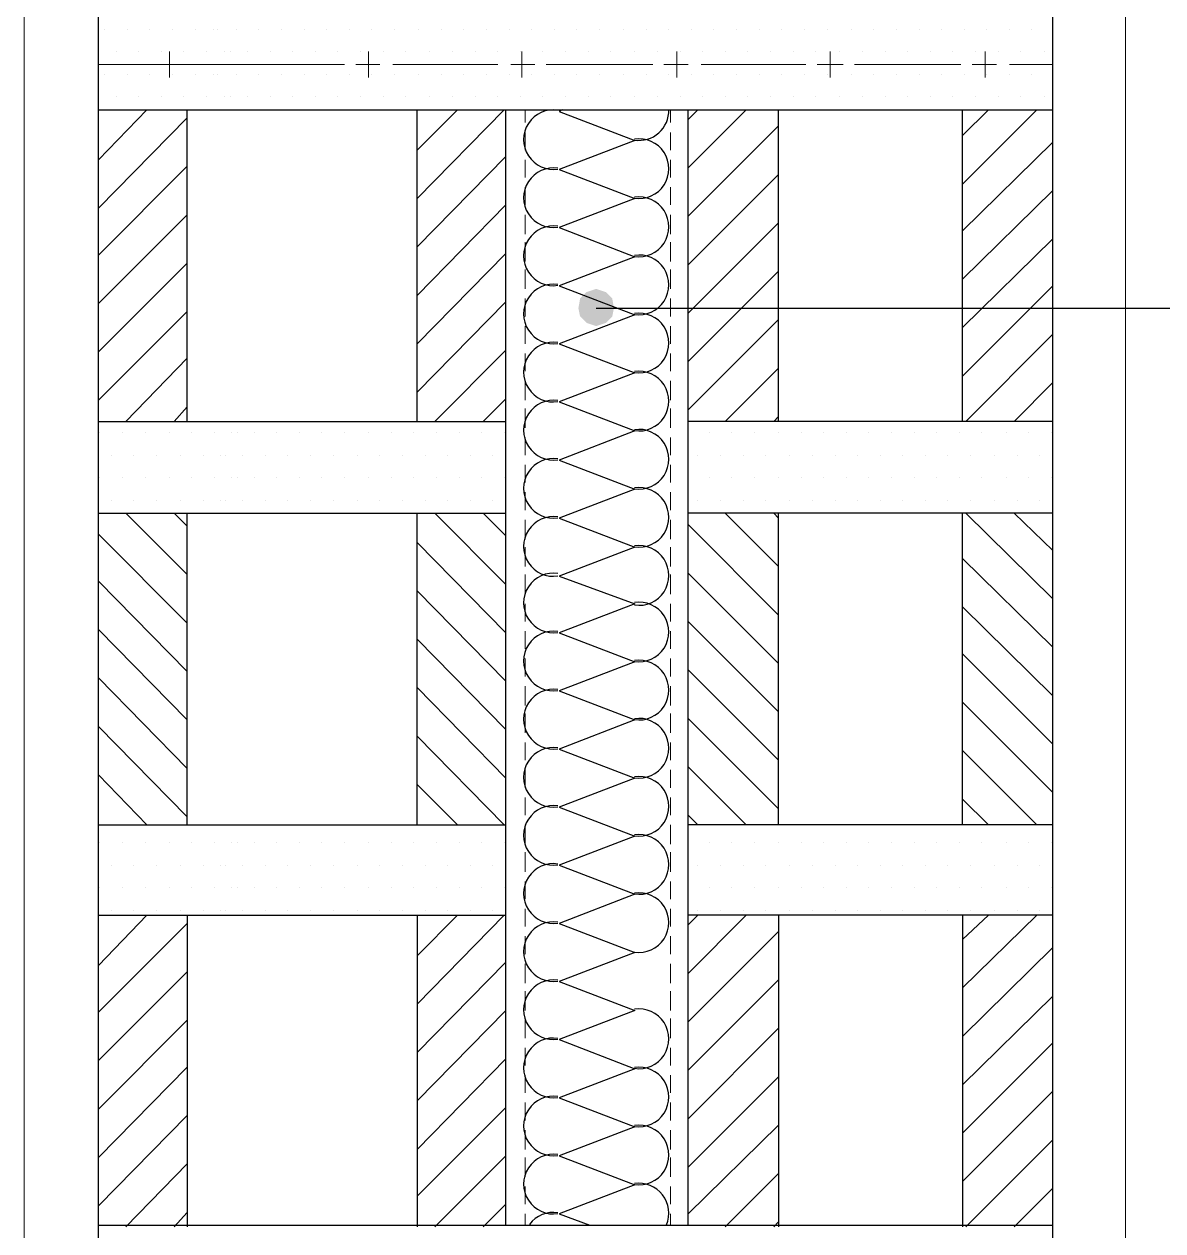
# Model space of a CAD drawing. Header units: inches. Extents: x -351 to 2582, y -266 to 144.
# Drawn here: x 280.887 to 282.103, y -58.189 to -56.901 of the extents above; entities that cross this region are included whole.
import ezdxf

# ---------------------------------------------------------------- set-up
doc = ezdxf.new("R2010")
doc.units = ezdxf.units.IN
doc.header["$MEASUREMENT"] = 0
doc.layers.add('PDF2_Geometry', color=7, linetype='Continuous')
doc.layers.add('WALL', color=7, linetype='Continuous')

# ---------------------------------------------------------------- blocks, each defined once
blk = doc.blocks.new('A$C5888202B')
at = {"layer": 'PDF2_Geometry', "lineweight": 18}
for p, q in [((-0.5752, -3.8923), (-0.5752, 0.0423)), ((0.6866, -3.848), (0.6866, -0.0021)), ((-0.4088, -1.9398), (-0.4088, -1.9102)), ((-0.1805, -1.9398), (-0.1805, -1.9102)), ((-0.0049, -1.9398), (-0.0049, -1.9102)), ((0.1726, -1.9398), (0.1726, -1.9102)), ((0.3483, -1.9398), (0.3483, -1.9102)), ((0.5258, -1.9398), (0.5258, -1.9102)), ((-0.4365, -1.925), (-0.4901, -1.925)), ((-0.4901, -1.925), (-0.2083, -1.925)), ((-0.4236, -1.925), (-0.394, -1.925)), ((-0.1953, -1.925), (-0.1676, -1.925)), ((-0.1528, -1.925), (-0.0326, -1.925)), ((-0.0178, -1.925), (0.0099, -1.925)), ((0.0228, -1.925), (0.1449, -1.925)), ((0.1578, -1.925), (0.1856, -1.925)), ((0.2003, -1.925), (0.3205, -1.925)), ((0.3335, -1.925), (0.3631, -1.925)), ((0.376, -1.925), (0.498, -1.925)), ((0.511, -1.925), (0.5387, -1.925)), ((0.5535, -1.925), (0.6034, -1.925))]:
    blk.add_line(p, q, dxfattribs=at)
at = {"layer": 'PDF2_Geometry', "lineweight": 25}
for p, q in [((-0.4901, -3.8923), (-0.4901, 0.0423)), ((0.6034, -3.848), (0.6034, -0.0021)), ((-0.4827, -1.8844), (-0.4827, -1.8844)), ((-0.4569, -1.8844), (-0.4569, -1.8844)), ((-0.431, -1.8844), (-0.431, -1.8844)), ((-0.4051, -1.8844), (-0.4051, -1.8844)), ((-0.3792, -1.8844), (-0.3792, -1.8844)), ((-0.358, -1.8844), (-0.358, -1.8844)), ((-0.3533, -1.8844), (-0.3533, -1.8844)), ((-0.3322, -1.8844), (-0.3322, -1.8844)), ((-0.3063, -1.8844), (-0.3063, -1.8844)), ((-0.2804, -1.8844), (-0.2804, -1.8844)), ((-0.2545, -1.8844), (-0.2545, -1.8844)), ((-0.2286, -1.8844), (-0.2286, -1.8844)), ((-0.2027, -1.8844), (-0.2027, -1.8844)), ((-0.1768, -1.8844), (-0.1768, -1.8844)), ((-0.151, -1.8844), (-0.151, -1.8844)), ((-0.1232, -1.8844), (-0.1232, -1.8844)), ((-0.0973, -1.8844), (-0.0973, -1.8844)), ((-0.0715, -1.8844), (-0.0715, -1.8844)), ((-0.0456, -1.8844), (-0.0456, -1.8844)), ((-0.0197, -1.8844), (-0.0197, -1.8844)), ((0.0062, -1.8844), (0.0062, -1.8844)), ((0.0321, -1.8844), (0.0321, -1.8844)), ((0.058, -1.8844), (0.058, -1.8844)), ((0.0839, -1.8844), (0.0839, -1.8844)), ((0.1116, -1.8844), (0.1116, -1.8844)), ((0.1375, -1.8844), (0.1375, -1.8844)), ((0.1634, -1.8844), (0.1634, -1.8844)), ((0.1892, -1.8844), (0.1892, -1.8844)), ((0.2151, -1.8844), (0.2151, -1.8844)), ((0.241, -1.8844), (0.241, -1.8844)), ((0.2669, -1.8844), (0.2669, -1.8844)), ((0.2928, -1.8844), (0.2928, -1.8844)), ((0.3187, -1.8844), (0.3187, -1.8844)), ((0.3446, -1.8844), (0.3446, -1.8844)), ((0.3723, -1.8844), (0.3723, -1.8844)), ((0.3982, -1.8844), (0.3982, -1.8844)), ((0.4241, -1.8844), (0.4241, -1.8844)), ((0.45, -1.8844), (0.45, -1.8844)), ((0.4758, -1.8844), (0.4758, -1.8844)), ((0.5017, -1.8844), (0.5017, -1.8844)), ((0.5276, -1.8844), (0.5276, -1.8844)), ((0.5535, -1.8844), (0.5535, -1.8844)), ((0.5794, -1.8844), (0.5794, -1.8844)), ((-0.4698, -1.9102), (-0.4698, -1.9102)), ((-0.4439, -1.9102), (-0.4439, -1.9102)), ((-0.418, -1.9102), (-0.418, -1.9102)), ((-0.3921, -1.9102), (-0.3921, -1.9102)), ((-0.3663, -1.9102), (-0.3663, -1.9102)), ((-0.3451, -1.9102), (-0.3451, -1.9102)), ((-0.3385, -1.9102), (-0.3385, -1.9102)), ((-0.3192, -1.9102), (-0.3192, -1.9102)), ((-0.2933, -1.9102), (-0.2933, -1.9102)), ((-0.2674, -1.9102), (-0.2674, -1.9102)), ((-0.2416, -1.9102), (-0.2416, -1.9102)), ((-0.2157, -1.9102), (-0.2157, -1.9102)), ((-0.1898, -1.9102), (-0.1898, -1.9102)), ((-0.1639, -1.9102), (-0.1639, -1.9102)), ((-0.138, -1.9102), (-0.138, -1.9102)), ((-0.1103, -1.9102), (-0.1103, -1.9102)), ((-0.0844, -1.9102), (-0.0844, -1.9102)), ((-0.0585, -1.9102), (-0.0585, -1.9102)), ((-0.0326, -1.9102), (-0.0326, -1.9102)), ((-0.0067, -1.9102), (-0.0067, -1.9102)), ((0.0191, -1.9102), (0.0191, -1.9102)), ((0.045, -1.9102), (0.045, -1.9102)), ((0.0709, -1.9102), (0.0709, -1.9102)), ((0.0968, -1.9102), (0.0968, -1.9102)), ((0.1245, -1.9102), (0.1245, -1.9102)), ((0.1504, -1.9102), (0.1504, -1.9102)), ((0.1763, -1.9102), (0.1763, -1.9102)), ((0.2022, -1.9102), (0.2022, -1.9102)), ((0.2281, -1.9102), (0.2281, -1.9102)), ((0.254, -1.9102), (0.254, -1.9102)), ((0.2798, -1.9102), (0.2798, -1.9102)), ((0.3057, -1.9102), (0.3057, -1.9102)), ((0.3316, -1.9102), (0.3316, -1.9102)), ((0.3594, -1.9102), (0.3594, -1.9102)), ((0.3852, -1.9102), (0.3852, -1.9102)), ((0.4111, -1.9102), (0.4111, -1.9102)), ((0.437, -1.9102), (0.437, -1.9102)), ((0.4629, -1.9102), (0.4629, -1.9102)), ((0.4888, -1.9102), (0.4888, -1.9102)), ((0.5147, -1.9102), (0.5147, -1.9102)), ((0.5406, -1.9102), (0.5406, -1.9102)), ((0.5664, -1.9102), (0.5664, -1.9102)), ((0.5942, -1.9102), (0.5942, -1.9102)), ((-0.4827, -1.9361), (-0.4827, -1.9361)), ((-0.4569, -1.9361), (-0.4569, -1.9361)), ((-0.431, -1.9361), (-0.431, -1.9361)), ((-0.4051, -1.9361), (-0.4051, -1.9361)), ((-0.3792, -1.9361), (-0.3792, -1.9361)), ((-0.358, -1.9361), (-0.358, -1.9361)), ((-0.3533, -1.9361), (-0.3533, -1.9361)), ((-0.3322, -1.9361), (-0.3322, -1.9361)), ((-0.3063, -1.9361), (-0.3063, -1.9361)), ((-0.2804, -1.9361), (-0.2804, -1.9361)), ((-0.2545, -1.9361), (-0.2545, -1.9361)), ((-0.2286, -1.9361), (-0.2286, -1.9361)), ((-0.2027, -1.9361), (-0.2027, -1.9361)), ((-0.1768, -1.9361), (-0.1768, -1.9361)), ((-0.151, -1.9361), (-0.151, -1.9361)), ((-0.1232, -1.9361), (-0.1232, -1.9361)), ((-0.0973, -1.9361), (-0.0973, -1.9361)), ((-0.0715, -1.9361), (-0.0715, -1.9361)), ((-0.0456, -1.9361), (-0.0456, -1.9361)), ((-0.0197, -1.9361), (-0.0197, -1.9361)), ((0.0062, -1.9361), (0.0062, -1.9361)), ((0.0321, -1.9361), (0.0321, -1.9361)), ((0.058, -1.9361), (0.058, -1.9361)), ((0.0839, -1.9361), (0.0839, -1.9361)), ((0.1116, -1.9361), (0.1116, -1.9361)), ((0.1375, -1.9361), (0.1375, -1.9361)), ((0.1634, -1.9361), (0.1634, -1.9361)), ((0.1892, -1.9361), (0.1892, -1.9361)), ((0.2151, -1.9361), (0.2151, -1.9361)), ((0.241, -1.9361), (0.241, -1.9361)), ((0.2669, -1.9361), (0.2669, -1.9361)), ((0.2928, -1.9361), (0.2928, -1.9361)), ((0.3187, -1.9361), (0.3187, -1.9361)), ((0.3446, -1.9361), (0.3446, -1.9361)), ((0.3723, -1.9361), (0.3723, -1.9361)), ((0.3982, -1.9361), (0.3982, -1.9361)), ((0.4241, -1.9361), (0.4241, -1.9361)), ((0.45, -1.9361), (0.45, -1.9361)), ((0.4758, -1.9361), (0.4758, -1.9361)), ((0.5017, -1.9361), (0.5017, -1.9361)), ((0.5276, -1.9361), (0.5276, -1.9361)), ((0.5535, -1.9361), (0.5535, -1.9361)), ((0.5794, -1.9361), (0.5794, -1.9361)), ((-0.4698, -1.962), (-0.4698, -1.962)), ((-0.4439, -1.962), (-0.4439, -1.962)), ((-0.418, -1.962), (-0.418, -1.962)), ((-0.3921, -1.962), (-0.3921, -1.962)), ((-0.3663, -1.962), (-0.3663, -1.962)), ((-0.3451, -1.962), (-0.3451, -1.962)), ((-0.3385, -1.962), (-0.3385, -1.962)), ((-0.3192, -1.962), (-0.3192, -1.962)), ((-0.2933, -1.962), (-0.2933, -1.962)), ((-0.2674, -1.962), (-0.2674, -1.962)), ((-0.2416, -1.962), (-0.2416, -1.962)), ((-0.2157, -1.962), (-0.2157, -1.962)), ((-0.1898, -1.962), (-0.1898, -1.962)), ((-0.1639, -1.962), (-0.1639, -1.962)), ((-0.138, -1.962), (-0.138, -1.962)), ((-0.1103, -1.962), (-0.1103, -1.962)), ((-0.0844, -1.962), (-0.0844, -1.962)), ((-0.0585, -1.962), (-0.0585, -1.962)), ((-0.0326, -1.962), (-0.0326, -1.962)), ((-0.0067, -1.962), (-0.0067, -1.962)), ((0.0191, -1.962), (0.0191, -1.962)), ((0.045, -1.962), (0.045, -1.962)), ((0.0709, -1.962), (0.0709, -1.962)), ((0.0968, -1.962), (0.0968, -1.962)), ((0.1245, -1.962), (0.1245, -1.962)), ((0.1504, -1.962), (0.1504, -1.962)), ((0.1763, -1.962), (0.1763, -1.962)), ((0.2022, -1.962), (0.2022, -1.962)), ((0.2281, -1.962), (0.2281, -1.962)), ((0.254, -1.962), (0.254, -1.962)), ((0.2798, -1.962), (0.2798, -1.962)), ((0.3057, -1.962), (0.3057, -1.962)), ((0.3316, -1.962), (0.3316, -1.962)), ((0.3594, -1.962), (0.3594, -1.962)), ((0.3852, -1.962), (0.3852, -1.962)), ((0.4111, -1.962), (0.4111, -1.962)), ((0.437, -1.962), (0.437, -1.962)), ((0.4629, -1.962), (0.4629, -1.962)), ((0.4888, -1.962), (0.4888, -1.962)), ((0.5147, -1.962), (0.5147, -1.962)), ((0.5406, -1.962), (0.5406, -1.962)), ((0.5664, -1.962), (0.5664, -1.962)), ((0.5942, -1.962), (0.5942, -1.962)), ((-0.4901, -1.9768), (0.6034, -1.9768)), ((-0.3884, -2.3337), (-0.3884, -1.9768)), ((-0.1251, -2.3337), (-0.1251, -1.9768)), ((-0.0234, -3.2544), (-0.0234, -1.9768)), ((0.0413, -1.9768), (0.0376, -1.9787)), ((0.0376, -1.9787), (0.1245, -2.0119)), ((0.1856, -3.2544), (0.1856, -1.9768)), ((0.2891, -2.3337), (0.2891, -1.9768)), ((0.4999, -2.3337), (0.4999, -1.9768)), ((0.1245, -2.0119), (0.0376, -2.0452)), ((0.0376, -2.0452), (0.1245, -2.0785)), ((0.1245, -2.0785), (0.0376, -2.1118)), ((0.0376, -2.1118), (0.1245, -2.1451)), ((0.1245, -2.1451), (0.0376, -2.1783)), ((0.0376, -2.1783), (0.1245, -2.2116)), ((0.1245, -2.2116), (0.0376, -2.2449)), ((0.0376, -2.2449), (0.1245, -2.2782)), ((0.1245, -2.2782), (0.0376, -2.3115)), ((0.0376, -2.3115), (0.1245, -2.3447)), ((-0.4901, -2.3337), (-0.0234, -2.3337)), ((0.6034, -2.3337), (0.1856, -2.3337)), ((0.1245, -2.3447), (0.0376, -2.378)), ((0.0376, -2.378), (0.1245, -2.4113)), ((0.1245, -2.4113), (0.0376, -2.4446)), ((-0.4901, -2.439), (-0.0234, -2.439)), ((-0.3884, -2.7959), (-0.3884, -2.439)), ((-0.1251, -2.7959), (-0.1251, -2.439)), ((0.0376, -2.4446), (0.1245, -2.4779)), ((0.6034, -2.439), (0.1856, -2.439)), ((0.2891, -2.7959), (0.2891, -2.439)), ((0.4999, -2.7959), (0.4999, -2.439)), ((0.1245, -2.4779), (0.0376, -2.5112)), ((0.0376, -2.5112), (0.1245, -2.5426)), ((0.1245, -2.5426), (0.0376, -2.5759)), ((0.0376, -2.5759), (0.1245, -2.6092)), ((0.1245, -2.6092), (0.0376, -2.6424)), ((0.0376, -2.6424), (0.1245, -2.6757)), ((0.1245, -2.6757), (0.0376, -2.709)), ((0.0376, -2.709), (0.1245, -2.7423)), ((0.1245, -2.7423), (0.0376, -2.7756)), ((0.0376, -2.7756), (0.1245, -2.8088)), ((-0.4901, -2.7959), (-0.0234, -2.7959)), ((0.6034, -2.7959), (0.1856, -2.7959)), ((0.1245, -2.8088), (0.0376, -2.8421)), ((0.0376, -2.8421), (0.1245, -2.8754)), ((0.1245, -2.8754), (0.0376, -2.9087)), ((-0.4901, -2.8994), (-0.0234, -2.8994)), ((-0.3884, -2.8994), (-0.3884, -3.2563)), ((-0.1251, -2.8994), (-0.1251, -3.2563)), ((0.6034, -2.8994), (0.1856, -2.8994)), ((0.2891, -2.8994), (0.2891, -3.2563)), ((0.4999, -2.8994), (0.4999, -3.2563)), ((0.0376, -2.9087), (0.1245, -2.942)), ((0.1245, -2.942), (0.0376, -2.9753)), ((0.0376, -2.9753), (0.1245, -3.0085)), ((0.1245, -3.0085), (0.0376, -3.0418)), ((0.0376, -3.0418), (0.1245, -3.0751)), ((0.1245, -3.0751), (0.0376, -3.1084)), ((0.0376, -3.1084), (0.1245, -3.1417)), ((0.1245, -3.1417), (0.0376, -3.1749)), ((0.0376, -3.1749), (0.1245, -3.2082)), ((0.1245, -3.2082), (0.0376, -3.2415)), ((0.0376, -3.2415), (0.0728, -3.2544)), ((-0.4901, -3.2544), (0.6034, -3.2544))]:
    blk.add_line(p, q, dxfattribs=at)
at = {"layer": 'PDF2_Geometry', "color": 8, "lineweight": 18, "true_color": 0x7f7f7f}
for p, q in [((-0.4901, -2.0341), (-0.4347, -1.9768)), ((-0.4901, -1.9787), (-0.4901, -1.9768)), ((-0.4901, -2.0896), (-0.3884, -1.986)), ((-0.1251, -2.0785), (-0.0252, -1.9768)), ((-0.1251, -2.023), (-0.0789, -1.9768)), ((0.1856, -2.0434), (0.2521, -1.9768)), ((0.1856, -1.9879), (0.1966, -1.9768)), ((0.4999, -2.0619), (0.5849, -1.9768)), ((0.4999, -2.0064), (0.5295, -1.9768)), ((0.1856, -2.0988), (0.2891, -1.9953)), ((0.4999, -2.1155), (0.6034, -2.0138)), ((-0.1251, -2.134), (-0.0234, -2.0304)), ((-0.4901, -2.1432), (-0.3884, -2.0415)), ((0.1856, -2.1543), (0.2891, -2.0508)), ((0.4999, -2.1709), (0.6034, -2.0693)), ((-0.1251, -2.1894), (-0.0234, -2.0859)), ((-0.4901, -2.1987), (-0.3884, -2.097)), ((0.1856, -2.2098), (0.2891, -2.1062)), ((0.4999, -2.2264), (0.6034, -2.1247)), ((-0.1251, -2.2449), (-0.0234, -2.1414)), ((-0.4901, -2.2541), (-0.3884, -2.1525)), ((0.1856, -2.2652), (0.2891, -2.1617)), ((0.4999, -2.2819), (0.6034, -2.1783)), ((-0.1251, -2.3004), (-0.0234, -2.1968)), ((-0.4901, -2.3096), (-0.3884, -2.2079)), ((0.1856, -2.3207), (0.2891, -2.2172)), ((0.5036, -2.3337), (0.6034, -2.2338)), ((-0.1047, -2.3337), (-0.0234, -2.2523)), ((-0.4587, -2.3337), (-0.3884, -2.2615)), ((0.2281, -2.3337), (0.2891, -2.2726)), ((0.559, -2.3337), (0.6034, -2.2893)), ((-0.0493, -2.3337), (-0.0234, -2.3078)), ((-0.4032, -2.3337), (-0.3884, -2.317)), ((0.2835, -2.3337), (0.2891, -2.3281)), ((-0.4587, -2.439), (-0.3884, -2.5093)), ((-0.4032, -2.439), (-0.3884, -2.4538)), ((-0.1047, -2.439), (-0.0234, -2.5204)), ((-0.0493, -2.439), (-0.0234, -2.4649)), ((0.2281, -2.439), (0.2891, -2.5001)), ((0.2835, -2.439), (0.2891, -2.4446)), ((0.5036, -2.439), (0.6034, -2.537)), ((0.559, -2.439), (0.6034, -2.4816)), ((0.1856, -2.452), (0.2891, -2.5555)), ((-0.4901, -2.4631), (-0.3884, -2.5648)), ((-0.1251, -2.4723), (-0.0234, -2.5759)), ((0.4999, -2.4908), (0.6034, -2.5925)), ((0.1856, -2.5075), (0.2891, -2.611)), ((-0.4901, -2.5167), (-0.3884, -2.6202)), ((-0.1251, -2.5278), (-0.0234, -2.6313)), ((0.4999, -2.5463), (0.6034, -2.648)), ((0.1856, -2.5629), (0.2891, -2.6665)), ((-0.4901, -2.5722), (-0.3884, -2.6757)), ((-0.1251, -2.5833), (-0.0234, -2.6868)), ((0.4999, -2.5999), (0.6034, -2.7035)), ((0.1856, -2.6184), (0.2891, -2.7219)), ((-0.4901, -2.6276), (-0.3884, -2.7312)), ((-0.1251, -2.6387), (-0.0234, -2.7423)), ((0.4999, -2.6554), (0.6034, -2.7589)), ((0.1856, -2.6739), (0.2891, -2.7774)), ((-0.4901, -2.6831), (-0.3884, -2.7867)), ((-0.1251, -2.6942), (-0.0252, -2.7959)), ((0.4999, -2.7108), (0.5849, -2.7959)), ((0.1856, -2.7293), (0.2521, -2.7959)), ((-0.4901, -2.7386), (-0.4347, -2.7959)), ((-0.1251, -2.7497), (-0.0789, -2.7959)), ((0.4999, -2.7663), (0.5295, -2.7959)), ((0.1856, -2.7848), (0.1966, -2.7959)), ((-0.4901, -2.7941), (-0.4901, -2.7959)), ((-0.4901, -2.9568), (-0.4347, -2.8994)), ((-0.4901, -2.9013), (-0.4901, -2.8994)), ((-0.1251, -3.0011), (-0.0252, -2.8994)), ((-0.1251, -2.9457), (-0.0789, -2.8994)), ((0.1856, -2.966), (0.2521, -2.8994)), ((0.1856, -2.9105), (0.1966, -2.8994)), ((0.4999, -2.9826), (0.5849, -2.8994)), ((0.4999, -2.9272), (0.5295, -2.8994)), ((-0.4901, -3.0104), (-0.3884, -2.9087)), ((0.1856, -3.0215), (0.2891, -2.9179)), ((0.4999, -3.0381), (0.6034, -2.9364)), ((-0.1251, -3.0566), (-0.0234, -2.9531)), ((-0.4901, -3.0659), (-0.3884, -2.9642)), ((0.1856, -3.0769), (0.2891, -2.9734)), ((0.4999, -3.0936), (0.6034, -2.9919)), ((-0.1251, -3.1121), (-0.0234, -3.0085)), ((-0.4901, -3.1213), (-0.3884, -3.0196)), ((0.1856, -3.1324), (0.2891, -3.0289)), ((0.4999, -3.1491), (0.6034, -3.0455)), ((-0.1251, -3.1675), (-0.0234, -3.064)), ((-0.4901, -3.1768), (-0.3884, -3.0732)), ((0.1856, -3.1879), (0.2891, -3.0843)), ((0.4999, -3.2045), (0.6034, -3.101)), ((-0.1251, -3.2212), (-0.0234, -3.1195)), ((-0.4901, -3.2323), (-0.3884, -3.1287)), ((0.1856, -3.2415), (0.2891, -3.1398)), ((0.5036, -3.2563), (0.6034, -3.1565)), ((-0.1047, -3.2563), (-0.0234, -3.1749)), ((-0.4587, -3.2563), (-0.3884, -3.1842)), ((0.2281, -3.2563), (0.2891, -3.1953)), ((0.559, -3.2563), (0.6034, -3.2119)), ((-0.0493, -3.2563), (-0.0234, -3.2304)), ((-0.4032, -3.2563), (-0.3884, -3.2397)), ((0.2835, -3.2563), (0.2891, -3.2507))]:
    blk.add_line(p, q, dxfattribs=at)
at = {"layer": 'PDF2_Geometry', "color": 5, "lineweight": 13}
for p, q in [((-0.0012, -1.9916), (-0.0012, -1.9768)), ((0.1652, -1.9916), (0.1652, -1.9768)), ((-0.0012, -2.023), (-0.0012, -2.0027)), ((0.1652, -2.023), (0.1652, -2.0027)), ((-0.0012, -2.0545), (-0.0012, -2.0341)), ((0.1652, -2.0545), (0.1652, -2.0341)), ((-0.0012, -2.0859), (-0.0012, -2.0656)), ((0.1652, -2.0859), (0.1652, -2.0656)), ((-0.0012, -2.1192), (-0.0012, -2.097)), ((0.1652, -2.1192), (0.1652, -2.097)), ((-0.0012, -2.1506), (-0.0012, -2.1284)), ((0.1652, -2.1506), (0.1652, -2.1284)), ((-0.0012, -2.182), (-0.0012, -2.1599)), ((0.1652, -2.182), (0.1652, -2.1599)), ((-0.0012, -2.2135), (-0.0012, -2.1931)), ((0.1652, -2.2135), (0.1652, -2.1931)), ((-0.0012, -2.2449), (-0.0012, -2.2246)), ((0.1652, -2.2449), (0.1652, -2.2246)), ((-0.0012, -2.2763), (-0.0012, -2.256)), ((0.1652, -2.2763), (0.1652, -2.256)), ((-0.0012, -2.3096), (-0.0012, -2.2874)), ((0.1652, -2.3096), (0.1652, -2.2874)), ((-0.0012, -2.3411), (-0.0012, -2.3189)), ((0.1652, -2.3411), (0.1652, -2.3189)), ((-0.0012, -2.3725), (-0.0012, -2.3521)), ((0.1652, -2.3725), (0.1652, -2.3521)), ((-0.0012, -2.4039), (-0.0012, -2.3836)), ((0.1652, -2.4039), (0.1652, -2.3836)), ((-0.0012, -2.4353), (-0.0012, -2.415)), ((0.1652, -2.4353), (0.1652, -2.415)), ((-0.0012, -2.4686), (-0.0012, -2.4464)), ((0.1652, -2.4686), (0.1652, -2.4464)), ((-0.0012, -2.5001), (-0.0012, -2.4779)), ((0.1652, -2.5001), (0.1652, -2.4779)), ((-0.0012, -2.5315), (-0.0012, -2.5093)), ((0.1652, -2.5315), (0.1652, -2.5093)), ((-0.0012, -2.5629), (-0.0012, -2.5426)), ((0.1652, -2.5629), (0.1652, -2.5426)), ((-0.0012, -2.5944), (-0.0012, -2.574)), ((0.1652, -2.5944), (0.1652, -2.574)), ((-0.0012, -2.6258), (-0.0012, -2.6055)), ((0.1652, -2.6258), (0.1652, -2.6055)), ((-0.0012, -2.6591), (-0.0012, -2.6369)), ((0.1652, -2.6591), (0.1652, -2.6369)), ((-0.0012, -2.6905), (-0.0012, -2.6683)), ((0.1652, -2.6905), (0.1652, -2.6683)), ((-0.0012, -2.7219), (-0.0012, -2.7016)), ((0.1652, -2.7219), (0.1652, -2.7016)), ((-0.0012, -2.7534), (-0.0012, -2.733)), ((0.1652, -2.7534), (0.1652, -2.733)), ((-0.0012, -2.7848), (-0.0012, -2.7645)), ((0.1652, -2.7848), (0.1652, -2.7645)), ((-0.0012, -2.8181), (-0.0012, -2.7959)), ((0.1652, -2.8181), (0.1652, -2.7959)), ((-0.0012, -2.8495), (-0.0012, -2.8273)), ((0.1652, -2.8495), (0.1652, -2.8273)), ((-0.0012, -2.881), (-0.0012, -2.8606)), ((0.1652, -2.881), (0.1652, -2.8606)), ((-0.0012, -2.9124), (-0.0012, -2.892)), ((0.1652, -2.9124), (0.1652, -2.892)), ((-0.0012, -2.9438), (-0.0012, -2.9235)), ((0.1652, -2.9438), (0.1652, -2.9235)), ((-0.0012, -2.9771), (-0.0012, -2.9549)), ((0.1652, -2.9771), (0.1652, -2.9549)), ((-0.0012, -3.0085), (-0.0012, -2.9863)), ((0.1652, -3.0085), (0.1652, -2.9863)), ((-0.0012, -3.04), (-0.0012, -3.0178)), ((0.1652, -3.04), (0.1652, -3.0178)), ((-0.0012, -3.0714), (-0.0012, -3.0511)), ((0.1652, -3.0714), (0.1652, -3.0511)), ((-0.0012, -3.1028), (-0.0012, -3.0825)), ((0.1652, -3.1028), (0.1652, -3.0825)), ((-0.0012, -3.1343), (-0.0012, -3.1139)), ((0.1652, -3.1343), (0.1652, -3.1139)), ((-0.0012, -3.1675), (-0.0012, -3.1454)), ((0.1652, -3.1675), (0.1652, -3.1454)), ((-0.0012, -3.199), (-0.0012, -3.1768)), ((0.1652, -3.199), (0.1652, -3.1768)), ((-0.0012, -3.2304), (-0.0012, -3.2101)), ((0.1652, -3.2304), (0.1652, -3.2101)), ((-0.0012, -3.2544), (-0.0012, -3.2415)), ((0.1652, -3.2544), (0.1652, -3.2415))]:
    blk.add_line(p, q, dxfattribs=at)
at = {"layer": 'PDF2_Geometry', "color": 8, "lineweight": 25, "true_color": 0x7f7f7f}
for p, q in [((0.0802, -2.2042), (0.8641, -2.2042)), ((-0.4883, -2.3466), (-0.4883, -2.3466)), ((-0.4624, -2.3466), (-0.4624, -2.3466)), ((-0.4365, -2.3466), (-0.4365, -2.3466)), ((-0.4088, -2.3466), (-0.4088, -2.3466)), ((-0.3829, -2.3466), (-0.3829, -2.3466)), ((-0.357, -2.3466), (-0.357, -2.3466)), ((-0.3377, -2.3466), (-0.3377, -2.3466)), ((-0.3311, -2.3466), (-0.3311, -2.3466)), ((-0.3118, -2.3466), (-0.3118, -2.3466)), ((-0.2859, -2.3466), (-0.2859, -2.3466)), ((-0.2601, -2.3466), (-0.2601, -2.3466)), ((-0.2342, -2.3466), (-0.2342, -2.3466)), ((-0.2083, -2.3466), (-0.2083, -2.3466)), ((-0.1805, -2.3466), (-0.1805, -2.3466)), ((-0.1547, -2.3466), (-0.1547, -2.3466)), ((-0.1288, -2.3466), (-0.1288, -2.3466)), ((-0.1029, -2.3466), (-0.1029, -2.3466)), ((-0.077, -2.3466), (-0.077, -2.3466)), ((-0.0511, -2.3466), (-0.0511, -2.3466)), ((-0.0252, -2.3466), (-0.0252, -2.3466)), ((0.2096, -2.3466), (0.2096, -2.3466)), ((0.2355, -2.3466), (0.2355, -2.3466)), ((0.2614, -2.3466), (0.2614, -2.3466)), ((0.2891, -2.3466), (0.2891, -2.3466)), ((0.315, -2.3466), (0.315, -2.3466)), ((0.3409, -2.3466), (0.3409, -2.3466)), ((0.3668, -2.3466), (0.3668, -2.3466)), ((0.3926, -2.3466), (0.3926, -2.3466)), ((0.4185, -2.3466), (0.4185, -2.3466)), ((0.4444, -2.3466), (0.4444, -2.3466)), ((0.4703, -2.3466), (0.4703, -2.3466)), ((0.4962, -2.3466), (0.4962, -2.3466)), ((0.5221, -2.3466), (0.5221, -2.3466)), ((0.5498, -2.3466), (0.5498, -2.3466)), ((0.5757, -2.3466), (0.5757, -2.3466)), ((0.6016, -2.3466), (0.6016, -2.3466)), ((-0.4753, -2.3725), (-0.4753, -2.3725)), ((-0.4495, -2.3725), (-0.4495, -2.3725)), ((-0.4236, -2.3725), (-0.4236, -2.3725)), ((-0.3958, -2.3725), (-0.3958, -2.3725)), ((-0.3699, -2.3725), (-0.3699, -2.3725)), ((-0.3507, -2.3725), (-0.3507, -2.3725)), ((-0.3441, -2.3725), (-0.3441, -2.3725)), ((-0.3248, -2.3725), (-0.3248, -2.3725)), ((-0.2989, -2.3725), (-0.2989, -2.3725)), ((-0.273, -2.3725), (-0.273, -2.3725)), ((-0.2471, -2.3725), (-0.2471, -2.3725)), ((-0.2212, -2.3725), (-0.2212, -2.3725)), ((-0.1935, -2.3725), (-0.1935, -2.3725)), ((-0.1676, -2.3725), (-0.1676, -2.3725)), ((-0.1417, -2.3725), (-0.1417, -2.3725)), ((-0.1158, -2.3725), (-0.1158, -2.3725)), ((-0.0899, -2.3725), (-0.0899, -2.3725)), ((-0.0641, -2.3725), (-0.0641, -2.3725)), ((-0.0382, -2.3725), (-0.0382, -2.3725)), ((0.1966, -2.3725), (0.1966, -2.3725)), ((0.2225, -2.3725), (0.2225, -2.3725)), ((0.2484, -2.3725), (0.2484, -2.3725)), ((0.2743, -2.3725), (0.2743, -2.3725)), ((0.302, -2.3725), (0.302, -2.3725)), ((0.3279, -2.3725), (0.3279, -2.3725)), ((0.3538, -2.3725), (0.3538, -2.3725)), ((0.3797, -2.3725), (0.3797, -2.3725)), ((0.4056, -2.3725), (0.4056, -2.3725)), ((0.4315, -2.3725), (0.4315, -2.3725)), ((0.4574, -2.3725), (0.4574, -2.3725)), ((0.4832, -2.3725), (0.4832, -2.3725)), ((0.5091, -2.3725), (0.5091, -2.3725)), ((0.5369, -2.3725), (0.5369, -2.3725)), ((0.5627, -2.3725), (0.5627, -2.3725)), ((0.5886, -2.3725), (0.5886, -2.3725)), ((-0.4883, -2.3984), (-0.4883, -2.3984)), ((-0.4624, -2.3984), (-0.4624, -2.3984)), ((-0.4365, -2.3984), (-0.4365, -2.3984)), ((-0.4088, -2.3984), (-0.4088, -2.3984)), ((-0.3829, -2.3984), (-0.3829, -2.3984)), ((-0.357, -2.3984), (-0.357, -2.3984)), ((-0.3377, -2.3984), (-0.3377, -2.3984)), ((-0.3311, -2.3984), (-0.3311, -2.3984)), ((-0.3118, -2.3984), (-0.3118, -2.3984)), ((-0.2859, -2.3984), (-0.2859, -2.3984)), ((-0.2601, -2.3984), (-0.2601, -2.3984)), ((-0.2342, -2.3984), (-0.2342, -2.3984)), ((-0.2083, -2.3984), (-0.2083, -2.3984)), ((-0.1805, -2.3984), (-0.1805, -2.3984)), ((-0.1547, -2.3984), (-0.1547, -2.3984)), ((-0.1288, -2.3984), (-0.1288, -2.3984)), ((-0.1029, -2.3984), (-0.1029, -2.3984)), ((-0.077, -2.3984), (-0.077, -2.3984)), ((-0.0511, -2.3984), (-0.0511, -2.3984)), ((-0.0252, -2.3984), (-0.0252, -2.3984)), ((0.2096, -2.3984), (0.2096, -2.3984)), ((0.2355, -2.3984), (0.2355, -2.3984)), ((0.2614, -2.3984), (0.2614, -2.3984)), ((0.2891, -2.3984), (0.2891, -2.3984)), ((0.315, -2.3984), (0.315, -2.3984)), ((0.3409, -2.3984), (0.3409, -2.3984)), ((0.3668, -2.3984), (0.3668, -2.3984)), ((0.3926, -2.3984), (0.3926, -2.3984)), ((0.4185, -2.3984), (0.4185, -2.3984)), ((0.4444, -2.3984), (0.4444, -2.3984)), ((0.4703, -2.3984), (0.4703, -2.3984)), ((0.4962, -2.3984), (0.4962, -2.3984)), ((0.5221, -2.3984), (0.5221, -2.3984)), ((0.5498, -2.3984), (0.5498, -2.3984)), ((0.5757, -2.3984), (0.5757, -2.3984)), ((0.6016, -2.3984), (0.6016, -2.3984)), ((-0.4753, -2.4243), (-0.4753, -2.4243)), ((-0.4495, -2.4243), (-0.4495, -2.4243)), ((-0.4236, -2.4243), (-0.4236, -2.4243)), ((-0.3958, -2.4243), (-0.3958, -2.4243)), ((-0.3699, -2.4243), (-0.3699, -2.4243)), ((-0.3507, -2.4243), (-0.3507, -2.4243)), ((-0.3441, -2.4243), (-0.3441, -2.4243)), ((-0.3248, -2.4243), (-0.3248, -2.4243)), ((-0.2989, -2.4243), (-0.2989, -2.4243)), ((-0.273, -2.4243), (-0.273, -2.4243)), ((-0.2471, -2.4243), (-0.2471, -2.4243)), ((-0.2212, -2.4243), (-0.2212, -2.4243)), ((-0.1935, -2.4243), (-0.1935, -2.4243)), ((-0.1676, -2.4243), (-0.1676, -2.4243)), ((-0.1417, -2.4243), (-0.1417, -2.4243)), ((-0.1158, -2.4243), (-0.1158, -2.4243)), ((-0.0899, -2.4243), (-0.0899, -2.4243)), ((-0.0641, -2.4243), (-0.0641, -2.4243)), ((-0.0382, -2.4243), (-0.0382, -2.4243)), ((0.1966, -2.4243), (0.1966, -2.4243)), ((0.2225, -2.4243), (0.2225, -2.4243)), ((0.2484, -2.4243), (0.2484, -2.4243)), ((0.2743, -2.4243), (0.2743, -2.4243)), ((0.302, -2.4243), (0.302, -2.4243)), ((0.3279, -2.4243), (0.3279, -2.4243)), ((0.3538, -2.4243), (0.3538, -2.4243)), ((0.3797, -2.4243), (0.3797, -2.4243)), ((0.4056, -2.4243), (0.4056, -2.4243)), ((0.4315, -2.4243), (0.4315, -2.4243)), ((0.4574, -2.4243), (0.4574, -2.4243)), ((0.4832, -2.4243), (0.4832, -2.4243)), ((0.5091, -2.4243), (0.5091, -2.4243)), ((0.5369, -2.4243), (0.5369, -2.4243)), ((0.5627, -2.4243), (0.5627, -2.4243)), ((0.5886, -2.4243), (0.5886, -2.4243)), ((-0.4883, -2.8162), (-0.4883, -2.8162)), ((-0.4624, -2.8162), (-0.4624, -2.8162)), ((-0.4365, -2.8162), (-0.4365, -2.8162)), ((-0.4088, -2.8162), (-0.4088, -2.8162)), ((-0.3829, -2.8162), (-0.3829, -2.8162)), ((-0.357, -2.8162), (-0.357, -2.8162)), ((-0.3377, -2.8162), (-0.3377, -2.8162)), ((-0.3311, -2.8162), (-0.3311, -2.8162)), ((-0.3118, -2.8162), (-0.3118, -2.8162)), ((-0.2859, -2.8162), (-0.2859, -2.8162)), ((-0.2601, -2.8162), (-0.2601, -2.8162)), ((-0.2342, -2.8162), (-0.2342, -2.8162)), ((-0.2083, -2.8162), (-0.2083, -2.8162)), ((-0.1805, -2.8162), (-0.1805, -2.8162)), ((-0.1547, -2.8162), (-0.1547, -2.8162)), ((-0.1288, -2.8162), (-0.1288, -2.8162)), ((-0.1029, -2.8162), (-0.1029, -2.8162)), ((-0.077, -2.8162), (-0.077, -2.8162)), ((-0.0511, -2.8162), (-0.0511, -2.8162)), ((-0.0252, -2.8162), (-0.0252, -2.8162)), ((0.2096, -2.8162), (0.2096, -2.8162)), ((0.2355, -2.8162), (0.2355, -2.8162)), ((0.2614, -2.8162), (0.2614, -2.8162)), ((0.2891, -2.8162), (0.2891, -2.8162)), ((0.315, -2.8162), (0.315, -2.8162)), ((0.3409, -2.8162), (0.3409, -2.8162)), ((0.3668, -2.8162), (0.3668, -2.8162)), ((0.3926, -2.8162), (0.3926, -2.8162)), ((0.4185, -2.8162), (0.4185, -2.8162)), ((0.4444, -2.8162), (0.4444, -2.8162)), ((0.4703, -2.8162), (0.4703, -2.8162)), ((0.4962, -2.8162), (0.4962, -2.8162)), ((0.5221, -2.8162), (0.5221, -2.8162)), ((0.5498, -2.8162), (0.5498, -2.8162)), ((0.5757, -2.8162), (0.5757, -2.8162)), ((0.6016, -2.8162), (0.6016, -2.8162)), ((-0.4753, -2.8421), (-0.4753, -2.8421)), ((-0.4495, -2.8421), (-0.4495, -2.8421)), ((-0.4236, -2.8421), (-0.4236, -2.8421)), ((-0.3958, -2.8421), (-0.3958, -2.8421)), ((-0.3699, -2.8421), (-0.3699, -2.8421)), ((-0.3507, -2.8421), (-0.3507, -2.8421)), ((-0.3441, -2.8421), (-0.3441, -2.8421)), ((-0.3248, -2.8421), (-0.3248, -2.8421)), ((-0.2989, -2.8421), (-0.2989, -2.8421)), ((-0.273, -2.8421), (-0.273, -2.8421)), ((-0.2471, -2.8421), (-0.2471, -2.8421)), ((-0.2212, -2.8421), (-0.2212, -2.8421)), ((-0.1935, -2.8421), (-0.1935, -2.8421)), ((-0.1676, -2.8421), (-0.1676, -2.8421)), ((-0.1417, -2.8421), (-0.1417, -2.8421)), ((-0.1158, -2.8421), (-0.1158, -2.8421)), ((-0.0899, -2.8421), (-0.0899, -2.8421)), ((-0.0641, -2.8421), (-0.0641, -2.8421)), ((-0.0382, -2.8421), (-0.0382, -2.8421)), ((0.1966, -2.8421), (0.1966, -2.8421)), ((0.2225, -2.8421), (0.2225, -2.8421)), ((0.2484, -2.8421), (0.2484, -2.8421)), ((0.2743, -2.8421), (0.2743, -2.8421)), ((0.302, -2.8421), (0.302, -2.8421)), ((0.3279, -2.8421), (0.3279, -2.8421)), ((0.3538, -2.8421), (0.3538, -2.8421)), ((0.3797, -2.8421), (0.3797, -2.8421)), ((0.4056, -2.8421), (0.4056, -2.8421)), ((0.4315, -2.8421), (0.4315, -2.8421)), ((0.4574, -2.8421), (0.4574, -2.8421)), ((0.4832, -2.8421), (0.4832, -2.8421)), ((0.5091, -2.8421), (0.5091, -2.8421)), ((0.5369, -2.8421), (0.5369, -2.8421)), ((0.5627, -2.8421), (0.5627, -2.8421)), ((0.5886, -2.8421), (0.5886, -2.8421)), ((-0.4883, -2.868), (-0.4883, -2.868)), ((-0.4624, -2.868), (-0.4624, -2.868)), ((-0.4365, -2.868), (-0.4365, -2.868)), ((-0.4088, -2.868), (-0.4088, -2.868)), ((-0.3829, -2.868), (-0.3829, -2.868)), ((-0.357, -2.868), (-0.357, -2.868)), ((-0.3377, -2.868), (-0.3377, -2.868)), ((-0.3311, -2.868), (-0.3311, -2.868)), ((-0.3118, -2.868), (-0.3118, -2.868)), ((-0.2859, -2.868), (-0.2859, -2.868)), ((-0.2601, -2.868), (-0.2601, -2.868)), ((-0.2342, -2.868), (-0.2342, -2.868)), ((-0.2083, -2.868), (-0.2083, -2.868)), ((-0.1805, -2.868), (-0.1805, -2.868)), ((-0.1547, -2.868), (-0.1547, -2.868)), ((-0.1288, -2.868), (-0.1288, -2.868)), ((-0.1029, -2.868), (-0.1029, -2.868)), ((-0.077, -2.868), (-0.077, -2.868)), ((-0.0511, -2.868), (-0.0511, -2.868)), ((-0.0252, -2.868), (-0.0252, -2.868)), ((0.2096, -2.868), (0.2096, -2.868)), ((0.2355, -2.868), (0.2355, -2.868)), ((0.2614, -2.868), (0.2614, -2.868)), ((0.2891, -2.868), (0.2891, -2.868)), ((0.315, -2.868), (0.315, -2.868)), ((0.3409, -2.868), (0.3409, -2.868)), ((0.3668, -2.868), (0.3668, -2.868)), ((0.3926, -2.868), (0.3926, -2.868)), ((0.4185, -2.868), (0.4185, -2.868)), ((0.4444, -2.868), (0.4444, -2.868)), ((0.4703, -2.868), (0.4703, -2.868)), ((0.4962, -2.868), (0.4962, -2.868)), ((0.5221, -2.868), (0.5221, -2.868)), ((0.5498, -2.868), (0.5498, -2.868)), ((0.5757, -2.868), (0.5757, -2.868)), ((0.6016, -2.868), (0.6016, -2.868)), ((-0.4753, -2.8939), (-0.4753, -2.8939)), ((-0.4495, -2.8939), (-0.4495, -2.8939)), ((-0.4236, -2.8939), (-0.4236, -2.8939)), ((-0.3958, -2.8939), (-0.3958, -2.8939)), ((-0.3699, -2.8939), (-0.3699, -2.8939)), ((-0.3507, -2.8939), (-0.3507, -2.8939)), ((-0.3441, -2.8939), (-0.3441, -2.8939)), ((-0.3248, -2.8939), (-0.3248, -2.8939)), ((-0.2989, -2.8939), (-0.2989, -2.8939)), ((-0.273, -2.8939), (-0.273, -2.8939)), ((-0.2471, -2.8939), (-0.2471, -2.8939)), ((-0.2212, -2.8939), (-0.2212, -2.8939)), ((-0.1935, -2.8939), (-0.1935, -2.8939)), ((-0.1676, -2.8939), (-0.1676, -2.8939)), ((-0.1417, -2.8939), (-0.1417, -2.8939)), ((-0.1158, -2.8939), (-0.1158, -2.8939)), ((-0.0899, -2.8939), (-0.0899, -2.8939)), ((-0.0641, -2.8939), (-0.0641, -2.8939)), ((-0.0382, -2.8939), (-0.0382, -2.8939)), ((0.1966, -2.8939), (0.1966, -2.8939)), ((0.2225, -2.8939), (0.2225, -2.8939)), ((0.2484, -2.8939), (0.2484, -2.8939)), ((0.2743, -2.8939), (0.2743, -2.8939)), ((0.302, -2.8939), (0.302, -2.8939)), ((0.3279, -2.8939), (0.3279, -2.8939)), ((0.3538, -2.8939), (0.3538, -2.8939)), ((0.3797, -2.8939), (0.3797, -2.8939)), ((0.4056, -2.8939), (0.4056, -2.8939)), ((0.4315, -2.8939), (0.4315, -2.8939)), ((0.4574, -2.8939), (0.4574, -2.8939)), ((0.4832, -2.8939), (0.4832, -2.8939)), ((0.5091, -2.8939), (0.5091, -2.8939)), ((0.5369, -2.8939), (0.5369, -2.8939)), ((0.5627, -2.8939), (0.5627, -2.8939)), ((0.5886, -2.8939), (0.5886, -2.8939))]:
    blk.add_line(p, q, dxfattribs=at)
at = {"layer": 'PDF2_Geometry', "lineweight": 25}
for centre, start, end in [((0.0312, -2.011), 81.2989, 278.7011), ((0.1292, -1.9777), 261.2992, 1.6423), ((0.1292, -2.0443), 261.2989, 98.7011), ((0.0312, -2.0776), 81.2989, 278.7011), ((0.1292, -2.1109), 261.2989, 98.7011), ((0.0312, -2.1441), 81.2989, 278.7011), ((0.1292, -2.1774), 261.2989, 98.7011), ((0.0312, -2.2107), 81.2989, 278.7011), ((0.1292, -2.244), 261.2989, 98.7011), ((0.0312, -2.2773), 81.2989, 278.7011), ((0.1292, -2.3105), 261.2989, 98.7011), ((0.0312, -2.3438), 81.2989, 278.7011), ((0.1292, -2.3771), 261.2989, 98.7011), ((0.0312, -2.4104), 81.2989, 278.7011), ((0.1292, -2.4437), 261.2989, 98.7011), ((0.0312, -2.477), 81.2989, 278.7011), ((0.1292, -2.5102), 261.2989, 98.7011), ((0.0312, -2.5417), 81.2989, 278.7011), ((0.1292, -2.5749), 261.2989, 98.7011), ((0.0312, -2.6082), 81.2989, 278.7011), ((0.1292, -2.6415), 261.2989, 98.7011), ((0.0312, -2.6748), 81.2989, 278.7011), ((0.1292, -2.7081), 261.2989, 98.7011), ((0.0312, -2.7414), 81.2989, 278.7011), ((0.1292, -2.7746), 261.2989, 98.7011), ((0.0312, -2.8079), 81.2989, 278.7011), ((0.1292, -2.8412), 261.2989, 98.7011), ((0.0312, -2.8745), 81.2989, 278.7011), ((0.1292, -2.9078), 261.2989, 98.7011), ((0.0312, -2.941), 81.2989, 278.7011), ((0.0312, -3.0076), 81.2989, 278.7011), ((0.1292, -3.0409), 261.2989, 98.7011), ((0.0312, -3.0742), 81.2989, 278.7011), ((0.1292, -3.1075), 261.2989, 98.7011), ((0.0312, -3.1407), 81.2989, 278.7011), ((0.1292, -3.174), 261.2989, 98.7011), ((0.0312, -3.2073), 81.2989, 278.7011), ((0.1292, -3.2406), 336.9614, 98.7014), ((0.0312, -3.2739), 81.2988, 143.3333)]:
    blk.add_arc(centre, 0.0342, start, end, dxfattribs=at)
at = {"layer": 'PDF2_Geometry', "lineweight": -3}
for points in [[(0.0802, -2.182), (0.0691, -2.1857), (0.0802, -2.2042)], [(0.0802, -2.2042), (0.0913, -2.1857), (0.0802, -2.182)], [(0.0802, -2.2042), (0.0617, -2.1931), (0.0598, -2.2042)], [(0.0691, -2.1857), (0.0802, -2.2042), (0.0617, -2.1931)], [(0.0986, -2.1931), (0.0802, -2.2042), (0.0913, -2.1857)], [(0.1005, -2.2042), (0.0986, -2.1931), (0.0802, -2.2042)], [(0.0598, -2.2042), (0.0617, -2.2135), (0.0802, -2.2042)], [(0.0617, -2.2135), (0.0802, -2.2042), (0.0691, -2.2209)], [(0.0802, -2.2042), (0.0691, -2.2209), (0.0802, -2.2246)], [(0.0802, -2.2246), (0.0913, -2.2209), (0.0802, -2.2042)], [(0.0913, -2.2209), (0.0802, -2.2042), (0.0986, -2.2135)], [(0.0802, -2.2042), (0.0986, -2.2135), (0.1005, -2.2042)]]:
    blk.add_solid(points, dxfattribs=at)

msp = doc.modelspace()

# ---------------------------------------------------------------- block references
at = {"layer": 'WALL', "color": 0, "ltscale": 0.5, "xscale": 0.932005603524069, "yscale": 0.932005603524069, "zscale": 0.932005603524069}
msp.add_blockref('A$C5888202B', (281.4229, -55.15), dxfattribs=at)

doc.saveas('drawing.dxf')
